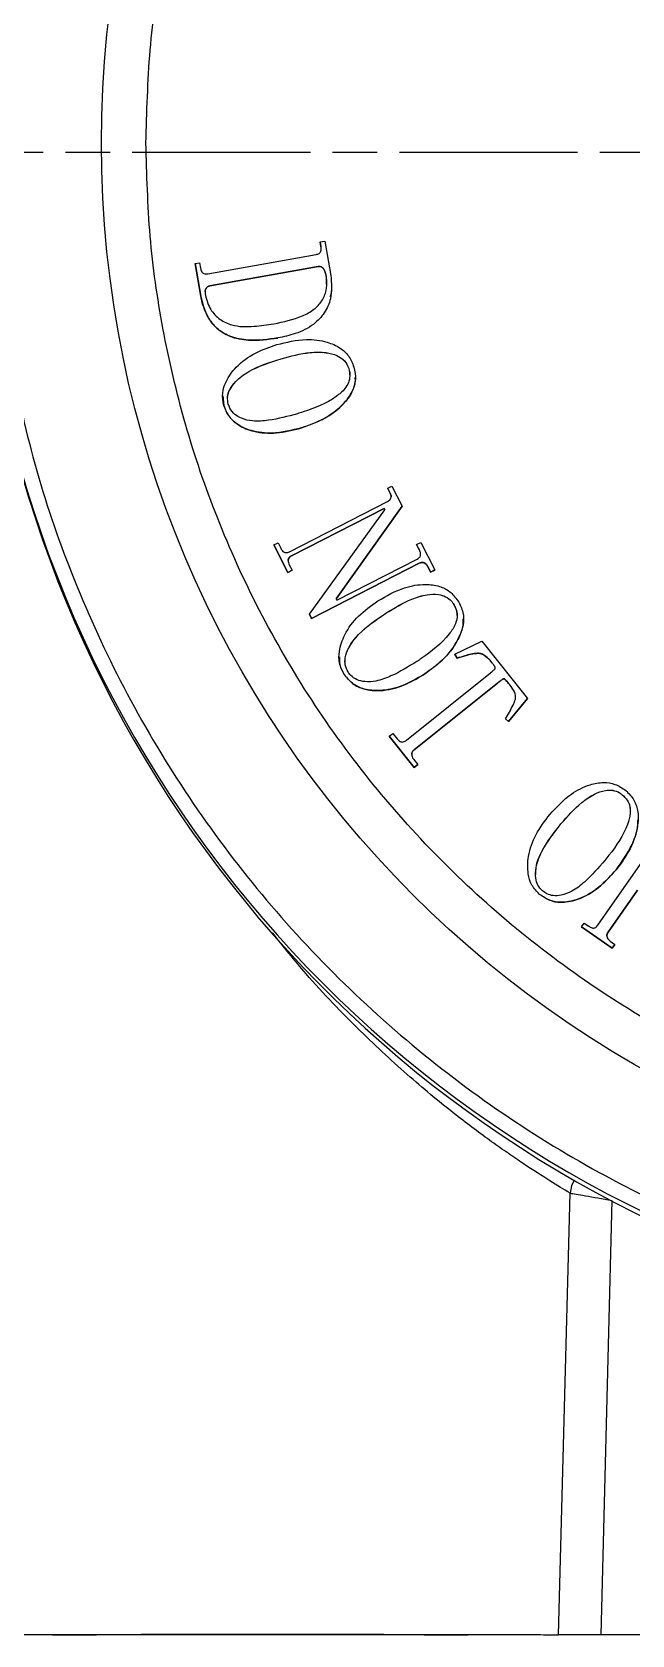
# Model space of a CAD drawing. Header units: millimetres. Extents: x 2642 to 4256, y 821 to 2003.
# Drawn here: x 3759.3 to 3799.7, y 1602 to 1709.9 of the extents above; entities that cross this region are included whole.
import ezdxf

# ---------------------------------------------------------------- set-up
doc = ezdxf.new("R2010")
doc.units = ezdxf.units.MM
doc.linetypes.add('AM_ISO08W050', pattern=[18, 12, -1.5, 3, -1.5])
doc.layers.add('5剖面线层', color=2, linetype='Continuous')
doc.layers.add('AM_7', color=4, linetype='AM_ISO08W050', lineweight=25)

msp = doc.modelspace()

# ---------------------------------------------------------------- hatches: boundary and pattern name
at = {"layer": '5剖面线层'}
h = msp.add_hatch(dxfattribs=at)
h.set_pattern_fill('ANSI31', color=256, scale=0.5, angle=90)
h.set_pattern_definition([(135, (6315.0344, -2390.8635), (-1.122532, -1.122532), [])])
edge = h.paths.add_edge_path()
edge.add_ellipse((3736.457, 1847.564), major_axis=(-0.136, 701.893), ratio=0.0134611, start_angle=113.403806, end_angle=115.255842, ccw=False)
edge.add_arc((3731.06, 1250.811), 317.97, 90.58015, 91.86389)
edge.add_spline(control_points=[(3720.718, 1568.612), (3720.639, 1568.608), (3720.471, 1568.599), (3720.289, 1568.582), (3720.109, 1568.561), (3719.894, 1568.519), (3719.64, 1568.442), (3719.347, 1568.31), (3719.022, 1568.091), (3718.703, 1567.767), (3718.447, 1567.342), (3718.293, 1566.892), (3718.291, 1566.59), (3718.276, 1566.465)], knot_values=[0, 0, 0, 0, 0.143587, 0.3046059, 0.4330907, 0.511146, 0.5653697, 0.6229657, 0.690996, 0.7670468, 0.8502185, 0.9379743, 1, 1, 1, 1], degree=3, periodic=0)
edge.add_line((3718.276, 1566.465), (3718.279, 1548.092))
edge.add_line((3718.279, 1548.092), (3727.97, 1548.092))
edge = h.paths.add_edge_path()
edge.add_spline(control_points=[(3774.214, 1566.425), (3774.214, 1566.564), (3774.228, 1566.702), (3774.282, 1566.971), (3774.322, 1567.102), (3774.428, 1567.357), (3774.493, 1567.479), (3774.645, 1567.706), (3774.733, 1567.813), (3774.929, 1568.008), (3775.035, 1568.095), (3775.262, 1568.247), (3775.385, 1568.313), (3775.639, 1568.418), (3775.77, 1568.458), (3776.039, 1568.511), (3776.178, 1568.525), (3776.315, 1568.525)], knot_values=[0, 0, 0, 0, 0.125, 0.125, 0.25, 0.25, 0.375, 0.375, 0.5, 0.5, 0.625, 0.625, 0.75, 0.75, 0.875, 0.875, 1, 1, 1, 1], degree=3, periodic=0)
edge.add_line((3776.315, 1568.525), (3798.37, 1568.529))
edge.add_line((3798.37, 1568.529), (3798.37, 1572.746))
edge.add_line((3798.37, 1572.746), (3795.712, 1572.728))
edge.add_line((3795.712, 1572.728), (3787.697, 1572.787))
edge.add_line((3787.697, 1572.787), (3787.418, 1586.376))
edge.add_line((3787.418, 1586.376), (3787.31, 1586.376))
edge.add_line((3787.31, 1586.376), (3786.785, 1586.9))
edge.add_line((3786.785, 1586.9), (3786.26, 1587.425))
edge.add_line((3786.26, 1587.425), (3778.118, 1587.424))
edge.add_line((3778.118, 1587.424), (3777.592, 1586.899))
edge.add_line((3777.592, 1586.899), (3777.067, 1586.374))
edge.add_line((3777.067, 1586.374), (3777.066, 1584.274))
edge.add_line((3777.066, 1584.274), (3767.265, 1584.272))
edge.add_line((3767.265, 1584.272), (3767.144, 1577.429))
edge.add_line((3767.144, 1577.429), (3767.023, 1570.586))
edge.add_arc((3765.262, 1570.52), 1.762, -54.66619, 2.16996, ccw=False)
edge.add_arc((3780.168, 945.497), 623.74, 91.275674, 91.732412)
edge.add_arc((3752.756, 1943.449), 374.595, 270.03216, 271.30865, ccw=False)
edge.add_line((3752.966, 1568.854), (3745.183, 1568.825))
edge.add_ellipse((3736.457, 1847.564), major_axis=(-0.136, 701.893), ratio=0.0134611, start_angle=244.74386, end_angle=246.601321, ccw=False)
edge.add_line((3745.06, 1548.092), (3759.994, 1548.092))
edge.add_line((3759.994, 1548.092), (3759.994, 1551.724))
edge.add_line((3759.994, 1551.724), (3772.101, 1551.724))
edge.add_spline(control_points=[(3772.101, 1551.724), (3772.248, 1551.726), (3772.387, 1551.74), (3772.656, 1551.793), (3772.787, 1551.833), (3773.041, 1551.938), (3773.164, 1552.004), (3773.392, 1552.156), (3773.498, 1552.243), (3773.694, 1552.439), (3773.781, 1552.545), (3773.933, 1552.772), (3773.999, 1552.895), (3774.104, 1553.149), (3774.144, 1553.28), (3774.198, 1553.549), (3774.212, 1553.687), (3774.212, 1553.826)], knot_values=[0, 0, 0, 0, 0.125, 0.125, 0.25, 0.25, 0.375, 0.375, 0.5, 0.5, 0.625, 0.625, 0.75, 0.75, 0.875, 0.875, 1, 1, 1, 1], degree=3, periodic=0)
edge.add_line((3774.212, 1553.826), (3774.214, 1566.555))
h.paths.add_polyline_path([(3899.919, 1584.835), (3893.713, 1584.835), (3893.712, 1586.374), (3893.187, 1586.899), (3892.662, 1587.424), (3884.519, 1587.425), (3883.994, 1586.9), (3883.359, 1586.266), (3883.083, 1572.787), (3872.409, 1572.709), (3872.409, 1569.059), (3878.43, 1569.088), (3899.919, 1569.088)])
edge = h.paths.add_edge_path()
edge.add_spline(control_points=[(3920.223, 1571.124), (3920.222, 1570.957), (3920.244, 1570.797), (3920.324, 1570.483), (3920.383, 1570.327), (3920.611, 1569.894), (3920.831, 1569.641), (3921.096, 1569.452)], knot_values=[0, 0, 0, 0, 0.25, 0.25, 0.5, 0.5, 1, 1, 1, 1], degree=3, periodic=0)
edge.add_spline(control_points=[(3921.096, 1569.452), (3921.232, 1569.354), (3921.354, 1569.243), (3921.471, 1569.108), (3921.479, 1569.098), (3921.487, 1569.088)], knot_values=[0, 0, 0, 0, 0.25, 0.25, 0.2695281, 0.2695281, 0.2695281, 0.2695281], degree=3, periodic=0)
edge.add_line((3921.487, 1569.088), (3913.551, 1569.088))
edge.add_line((3913.551, 1569.088), (3913.551, 1584.835))
edge.add_line((3913.551, 1584.835), (3919.979, 1584.835))
edge.add_line((3919.979, 1584.835), (3919.984, 1584.835))
edge.add_line((3919.984, 1584.835), (3920.223, 1571.124))
h.paths.add_polyline_path([(3926.002, 1566.988, 0.4142136), (3923.902, 1569.088), (3913.716, 1569.088), (3913.735, 1552.291), (3913.735, 1548.092), (3917.228, 1548.092), (3921.973, 1548.092), (3924.002, 1548.092), (3926.002, 1548.092)])

# ---------------------------------------------------------------- linework, layer by layer
at = {"color": 7, "linetype": 'Continuous', "lineweight": 25}
for p, q in [((3778.671, 1695.732), (3778.978, 1695.785)), ((3778.727, 1695.425), (3778.671, 1695.732)), ((3778.671, 1695.732), (3778.671, 1695.729)), ((3778.671, 1695.729), (3778.727, 1695.423)), ((3778.727, 1695.425), (3778.727, 1695.423)), ((3778.727, 1695.423), (3778.728, 1695.206)), ((3778.978, 1695.785), (3779.388, 1693.487)), ((3770.24, 1694.281), (3770.546, 1694.335)), ((3770.631, 1692.087), (3770.24, 1694.281)), ((3770.24, 1694.281), (3770.24, 1694.279)), ((3770.24, 1694.279), (3770.631, 1692.085)), ((3770.546, 1694.335), (3770.609, 1693.979)), ((3771.099, 1693.591), (3778.4, 1694.892)), ((3778.546, 1694.075), (3771.245, 1692.775)), ((3771.245, 1692.772), (3778.546, 1694.073)), ((3778.546, 1694.073), (3778.546, 1694.075)), ((3779.082, 1693.431), (3779.071, 1692.893)), ((3779.082, 1693.431), (3779.082, 1693.433)), ((3770.631, 1692.087), (3770.631, 1692.085)), ((3771.245, 1692.772), (3771.245, 1692.775)), ((3779.447, 1692.437), (3779.447, 1692.439)), ((3781.051, 1686.61), (3781.051, 1686.612)), ((3772.093, 1685.369), (3772.093, 1685.367)), ((3772.105, 1685.369), (3772.183, 1684.714)), ((3783.231, 1679.148), (3783.508, 1679.29)), ((3783.373, 1678.87), (3783.231, 1679.148)), ((3783.231, 1679.148), (3783.231, 1679.145)), ((3783.231, 1679.145), (3783.373, 1678.868)), ((3783.508, 1679.29), (3784.194, 1677.949)), ((3776.604, 1674.883), (3783.215, 1678.265)), ((3783.373, 1678.87), (3783.373, 1678.868)), ((3782.988, 1677.799), (3776.747, 1674.605)), ((3776.747, 1674.603), (3782.988, 1677.797)), ((3777.945, 1670.668), (3783.036, 1677.707)), ((3784.194, 1677.949), (3779.746, 1671.706)), ((3779.747, 1671.705), (3784.194, 1677.947)), ((3783.036, 1677.707), (3782.988, 1677.799)), ((3782.988, 1677.799), (3782.988, 1677.797)), ((3782.988, 1677.797), (3783.035, 1677.706)), ((3784.194, 1677.949), (3784.194, 1677.947)), ((3775.556, 1675.337), (3775.833, 1675.48)), ((3776.502, 1673.488), (3775.556, 1675.337)), ((3775.556, 1675.337), (3775.556, 1675.335)), ((3775.556, 1675.335), (3776.502, 1673.486)), ((3775.833, 1675.48), (3776.022, 1675.11)), ((3785.171, 1675.356), (3785.448, 1675.499)), ((3785.359, 1674.987), (3785.171, 1675.356)), ((3785.171, 1675.356), (3785.171, 1675.354)), ((3785.171, 1675.354), (3785.359, 1674.984)), ((3785.359, 1674.987), (3785.359, 1674.984)), ((3785.448, 1675.499), (3786.394, 1673.65)), ((3776.59, 1674), (3776.779, 1673.63)), ((3776.747, 1674.605), (3776.747, 1674.603)), ((3785.346, 1674.104), (3778.087, 1670.39)), ((3778.087, 1670.388), (3785.346, 1674.102)), ((3779.794, 1671.614), (3785.203, 1674.382)), ((3785.346, 1674.104), (3785.346, 1674.102)), ((3786.116, 1673.507), (3785.928, 1673.877)), ((3785.928, 1673.877), (3785.928, 1673.875)), ((3785.928, 1673.875), (3786.116, 1673.505)), ((3776.779, 1673.63), (3776.502, 1673.488)), ((3776.502, 1673.486), (3776.779, 1673.628)), ((3776.502, 1673.488), (3776.502, 1673.486)), ((3776.779, 1673.63), (3776.779, 1673.628)), ((3786.394, 1673.65), (3786.116, 1673.507)), ((3786.116, 1673.505), (3786.394, 1673.648)), ((3786.116, 1673.507), (3786.116, 1673.505)), ((3786.394, 1673.65), (3786.394, 1673.648)), ((3779.746, 1671.706), (3779.794, 1671.614)), ((3778.087, 1670.39), (3777.945, 1670.668)), ((3777.945, 1670.668), (3777.945, 1670.666)), ((3777.945, 1670.666), (3778.087, 1670.388)), ((3778.087, 1670.39), (3778.087, 1670.388)), ((3788.338, 1670.352), (3788.338, 1670.354)), ((3787.743, 1667.982), (3789.571, 1668.849)), ((3789.571, 1668.849), (3792.649, 1665.006)), ((3779.945, 1667.81), (3779.945, 1667.808)), ((3787.897, 1667.707), (3787.743, 1667.982)), ((3787.743, 1667.982), (3787.743, 1667.98)), ((3787.743, 1667.98), (3787.897, 1667.705)), ((3787.897, 1667.707), (3787.897, 1667.705)), ((3790.26, 1667.408), (3790.26, 1667.406)), ((3784.483, 1662.184), (3790.147, 1666.72)), ((3790.626, 1666.04), (3785.003, 1661.537)), ((3785.003, 1661.534), (3790.626, 1666.038)), ((3790.626, 1666.04), (3790.626, 1666.038)), ((3791.459, 1665.911), (3791.459, 1665.909)), ((3792.649, 1665.006), (3791.372, 1663.451)), ((3791.372, 1663.449), (3792.649, 1665.004)), ((3792.649, 1665.006), (3792.649, 1665.004)), ((3791.372, 1663.451), (3791.17, 1663.621)), ((3791.17, 1663.621), (3791.17, 1663.619)), ((3791.17, 1663.619), (3791.372, 1663.449)), ((3791.372, 1663.451), (3791.372, 1663.449)), ((3783.333, 1662.457), (3783.576, 1662.652)), ((3785.019, 1660.354), (3783.333, 1662.457)), ((3783.333, 1662.457), (3783.333, 1662.455)), ((3783.333, 1662.455), (3785.019, 1660.352)), ((3783.576, 1662.652), (3783.869, 1662.288)), ((3784.971, 1660.912), (3785.261, 1660.548)), ((3785.003, 1661.537), (3785.003, 1661.534)), ((3785.261, 1660.548), (3785.019, 1660.354)), ((3785.019, 1660.352), (3785.261, 1660.546)), ((3785.019, 1660.354), (3785.019, 1660.352)), ((3785.261, 1660.548), (3785.261, 1660.546)), ((3797.397, 1649.745), (3801.672, 1655.873)), ((3792.663, 1653.781), (3792.663, 1653.779)), ((3800.055, 1652.095), (3798.083, 1649.267)), ((3798.083, 1649.265), (3800.055, 1652.093)), ((3796.291, 1649.624), (3796.472, 1649.882)), ((3798.349, 1648.186), (3796.291, 1649.624)), ((3796.291, 1649.624), (3796.291, 1649.621)), ((3796.291, 1649.621), (3798.349, 1648.184)), ((3796.472, 1649.882), (3796.771, 1649.672)), ((3798.083, 1649.267), (3798.083, 1649.265)), ((3798.229, 1648.655), (3798.53, 1648.445)), ((3798.53, 1648.445), (3798.349, 1648.186)), ((3798.349, 1648.184), (3798.53, 1648.442)), ((3798.349, 1648.186), (3798.349, 1648.184)), ((3798.53, 1648.445), (3798.53, 1648.442)), ((3794.728, 1601.966), (3795.513, 1631.696)), ((3798.339, 1631.193), (3797.596, 1601.961)), ((3806.343, 1601.961), (3797.596, 1601.961))]:
    msp.add_line(p, q, dxfattribs=at)
at = {"color": 7, "linetype": 'Continuous', "lineweight": 25, "flags": 128}
msp.add_lwpolyline([(3795.788, 1632.566), (3795.615, 1632.182), (3795.513, 1631.696)], dxfattribs=at)
at = {"color": 7, "linetype": 'Continuous', "lineweight": 25}
msp.add_circle((3835.435, 1702.381), 71.5, dxfattribs=at)
for centre, start, end in [((3835.435, 1702.379), 190.30617, 259.69396), ((3835.512, 1702.006), 190.52799, 258.6349)]:
    msp.add_arc(centre, 80, start, end, dxfattribs=at)
for points, knots in [([(3766.935, 1702.387), (3766.989, 1704.476), (3767.099, 1708.654), (3768.009, 1714.993), (3769.495, 1721.346), (3771.669, 1727.711), (3774.5, 1733.935), (3778.014, 1739.957), (3782.168, 1745.649), (3786.911, 1750.91), (3792.173, 1755.654), (3797.865, 1759.808), (3803.887, 1763.322), (3810.11, 1766.153), (3816.476, 1768.325), (3822.828, 1769.82), (3829.167, 1770.697), (3835.434, 1770.982), (3841.702, 1770.697), (3848.04, 1769.82), (3854.393, 1768.325), (3860.759, 1766.153), (3866.982, 1763.322), (3873.005, 1759.808), (3878.696, 1755.654), (3883.958, 1750.91), (3888.701, 1745.649), (3892.855, 1739.957), (3896.369, 1733.935), (3899.2, 1727.711), (3901.374, 1721.346), (3902.86, 1714.993), (3903.77, 1708.655), (3903.88, 1704.476), (3903.935, 1702.387)], [0, 0, 0, 0, 0.02912361, 0.05824846, 0.08912004, 0.11999406, 0.1519015, 0.18431275, 0.21706879, 0.24999999, 0.2829312, 0.31568724, 0.34809849, 0.38000593, 0.41087751, 0.44175153, 0.47087453, 0.49999999, 0.52912299, 0.55824846, 0.58912004, 0.61999406, 0.6519015, 0.68431275, 0.71706879, 0.74999999, 0.7829312, 0.81568724, 0.84809849, 0.88000593, 0.91087751, 0.94175153, 0.97087515, 1, 1, 1, 1]), ([(3903.935, 1702.387), (3903.88, 1700.298), (3903.77, 1696.12), (3902.86, 1689.781), (3901.374, 1683.429), (3899.2, 1677.063), (3896.369, 1670.84), (3892.855, 1664.817), (3888.701, 1659.125), (3883.958, 1653.864), (3878.696, 1649.121), (3873.005, 1644.966), (3866.982, 1641.453), (3860.759, 1638.621), (3854.393, 1636.45), (3848.041, 1634.955), (3841.702, 1634.077), (3835.435, 1633.792), (3829.167, 1634.077), (3822.829, 1634.955), (3816.476, 1636.45), (3810.11, 1638.621), (3803.887, 1641.453), (3797.865, 1644.966), (3792.173, 1649.121), (3786.911, 1653.864), (3782.168, 1659.125), (3778.014, 1664.817), (3774.5, 1670.84), (3771.669, 1677.063), (3769.495, 1683.429), (3768.009, 1689.781), (3767.099, 1696.12), (3766.989, 1700.298), (3766.935, 1702.387)], [0, 0, 0, 0, 0.0291236, 0.0582485, 0.08912, 0.1199941, 0.1519015, 0.1843128, 0.2170688, 0.25, 0.2829312, 0.3156872, 0.3480985, 0.3800059, 0.4108775, 0.4417515, 0.4708745, 0.5, 0.529123, 0.5582485, 0.58912, 0.6199941, 0.6519015, 0.6843128, 0.7170688, 0.75, 0.7829312, 0.8156872, 0.8480985, 0.8800059, 0.9108775, 0.9417515, 0.9708751, 1, 1, 1, 1]), ([(3778.4, 1694.892), (3778.472, 1694.91), (3778.576, 1694.937), (3778.682, 1695.031), (3778.734, 1695.132), (3778.747, 1695.268), (3778.734, 1695.37), (3778.727, 1695.425)], [0, 0, 0, 0, 0.30392994, 0.43941157, 0.5752405, 0.76653821, 1, 1, 1, 1]), ([(3770.609, 1693.979), (3770.628, 1693.893), (3770.654, 1693.772), (3770.748, 1693.649), (3770.844, 1693.594), (3770.964, 1693.574), (3771.053, 1693.585), (3771.099, 1693.591)], [0, 0, 0, 0, 0.35696, 0.5062957, 0.6288316, 0.8071132, 1, 1, 1, 1]), ([(3775.545, 1690.224), (3776.204, 1690.361), (3777.156, 1690.559), (3778.249, 1691.142), (3778.816, 1691.742), (3779.112, 1692.442), (3779.142, 1693.029), (3779.095, 1693.346), (3779.082, 1693.433)], [0, 0, 0, 0, 0.371772, 0.5375514, 0.6794823, 0.8219529, 0.950737, 1, 1, 1, 1]), ([(3779.388, 1693.487), (3779.432, 1692.954), (3779.506, 1692.071), (3778.994, 1690.927), (3778.186, 1690.075), (3777.067, 1689.537), (3776.216, 1689.355), (3775.82, 1689.27)], [0, 0, 0, 0, 0.251835, 0.4174083, 0.5832357, 0.8058387, 1, 1, 1, 1]), ([(3779.082, 1693.433), (3779.063, 1693.523), (3779.026, 1693.702), (3778.931, 1693.91), (3778.812, 1694.025), (3778.717, 1694.075), (3778.626, 1694.084), (3778.57, 1694.077), (3778.546, 1694.075)], [0, 0, 0, 0, 0.2921955, 0.58744784, 0.71225893, 0.81805092, 0.92407158, 1, 1, 1, 1]), ([(3778.546, 1694.073), (3778.592, 1694.077), (3778.674, 1694.086), (3778.796, 1694.038), (3778.907, 1693.935), (3779.019, 1693.729), (3779.058, 1693.546), (3779.082, 1693.431)], [0, 0, 0, 0, 0.1466773, 0.2597848, 0.4063589, 0.6245326, 1, 1, 1, 1]), ([(3775.82, 1689.27), (3775.153, 1689.18), (3774.09, 1689.035), (3772.697, 1689.289), (3771.763, 1689.813), (3771.051, 1690.658), (3770.753, 1691.476), (3770.65, 1691.991), (3770.631, 1692.087)], [0, 0, 0, 0, 0.2981143, 0.4743939, 0.6200678, 0.7658819, 0.9565068, 1, 1, 1, 1]), ([(3771.245, 1692.775), (3771.195, 1692.762), (3771.107, 1692.74), (3771.005, 1692.646), (3770.937, 1692.517), (3770.911, 1692.34), (3770.928, 1692.211), (3770.937, 1692.141)], [0, 0, 0, 0, 0.193467, 0.3358788, 0.5086875, 0.7339662, 1, 1, 1, 1]), ([(3770.931, 1692.403), (3770.93, 1692.418), (3770.926, 1692.475), (3770.965, 1692.573), (3771.031, 1692.676), (3771.132, 1692.745), (3771.206, 1692.763), (3771.245, 1692.772)], [0, 0, 0, 0, 0.082416, 0.3268959, 0.5723108, 0.7726547, 1, 1, 1, 1]), ([(3770.937, 1692.141), (3771.031, 1691.811), (3771.211, 1691.181), (3771.888, 1690.488), (3772.903, 1690.019), (3774.172, 1690.016), (3775.107, 1690.158), (3775.545, 1690.224)], [0, 0, 0, 0, 0.1795953, 0.3437589, 0.4958271, 0.7636966, 1, 1, 1, 1]), ([(3779.355, 1692.054), (3779.402, 1692.172), (3779.452, 1692.298), (3779.444, 1692.429), (3779.444, 1692.437)], [0, 0, 0, 0, 0.9454114, 1, 1, 1, 1]), ([(3770.631, 1692.085), (3770.749, 1691.611), (3770.948, 1690.81), (3771.68, 1689.881), (3772.641, 1689.296), (3774.076, 1689.031), (3775.164, 1689.179), (3775.82, 1689.268)], [0, 0, 0, 0, 0.2147875, 0.363839, 0.5132044, 0.70643, 1, 1, 1, 1]), ([(3775.758, 1688.827), (3776.415, 1688.986), (3777.534, 1689.255), (3779.014, 1689.08), (3779.985, 1688.668), (3780.641, 1688.081), (3780.842, 1687.578), (3780.948, 1687.313)], [0, 0, 0, 0, 0.335879, 0.5723444, 0.7315693, 0.8590321, 1, 1, 1, 1]), ([(3757.709, 1688.247), (3758.236, 1685.751), (3759.298, 1680.714), (3761.837, 1673.337), (3765.106, 1666.095), (3769.168, 1659.116), (3773.98, 1652.513), (3779.473, 1646.419), (3785.566, 1640.927), (3792.169, 1636.115), (3799.148, 1632.052), (3806.39, 1628.783), (3813.767, 1626.244), (3818.805, 1625.182), (3821.301, 1624.656)], [0, 0, 0, 0, 0.0799588, 0.1613715, 0.2441424, 0.3288926, 0.4142166, 0.5, 0.5857784, 0.6711024, 0.7558576, 0.8386237, 0.9200388, 1, 1, 1, 1]), ([(3772.183, 1684.716), (3772.132, 1685.001), (3772.034, 1685.548), (3772.348, 1686.473), (3773.06, 1687.451), (3774.267, 1688.318), (3775.266, 1688.659), (3775.758, 1688.827)], [0, 0, 0, 0, 0.14232276, 0.27348402, 0.47364872, 0.74063358, 1, 1, 1, 1]), ([(3772.484, 1684.807), (3772.453, 1684.976), (3772.393, 1685.306), (3772.585, 1685.852), (3773.044, 1686.467), (3774.189, 1687.282), (3775.292, 1687.636), (3776.042, 1687.876)], [0, 0, 0, 0, 0.0984386, 0.1929593, 0.3270867, 0.5428796, 1, 1, 1, 1]), ([(3772.441, 1685.264), (3772.44, 1685.279), (3772.421, 1685.455), (3772.601, 1685.849), (3773.036, 1686.466), (3774.195, 1687.28), (3775.294, 1687.633), (3776.042, 1687.874)], [0, 0, 0, 0, 0.0095693, 0.1134073, 0.2607559, 0.4978201, 1, 1, 1, 1]), ([(3776.042, 1687.876), (3776.69, 1688.048), (3777.685, 1688.314), (3778.975, 1688.336), (3779.739, 1688.148), (3780.247, 1687.836), (3780.497, 1687.501), (3780.575, 1687.275), (3780.598, 1687.209)], [0, 0, 0, 0, 0.3973458, 0.609831, 0.7595167, 0.8585918, 0.95839, 1, 1, 1, 1]), ([(3776.042, 1687.874), (3776.69, 1688.046), (3777.685, 1688.311), (3778.975, 1688.334), (3779.739, 1688.145), (3780.247, 1687.834), (3780.497, 1687.499), (3780.575, 1687.273), (3780.598, 1687.207)], [0, 0, 0, 0, 0.39734584, 0.60983103, 0.75951667, 0.85859175, 0.95838996, 1, 1, 1, 1]), ([(3780.598, 1687.209), (3780.633, 1687.044), (3780.701, 1686.728), (3780.598, 1686.255), (3780.3, 1685.761), (3779.333, 1684.956), (3778.18, 1684.489), (3777.266, 1684.209), (3777.138, 1684.169)], [0, 0, 0, 0, 0.0990131, 0.188639, 0.2779776, 0.4352627, 0.9208036, 1, 1, 1, 1]), ([(3780.948, 1687.313), (3781.004, 1687.031), (3781.117, 1686.463), (3780.838, 1685.555), (3780.076, 1684.58), (3778.899, 1683.73), (3777.878, 1683.376), (3777.421, 1683.218)], [0, 0, 0, 0, 0.1426699, 0.2869001, 0.4591985, 0.7575481, 1, 1, 1, 1]), ([(3780.598, 1687.207), (3780.649, 1687.04), (3780.7, 1686.871), (3780.666, 1686.704), (3780.665, 1686.702)], [0, 0, 0, 0, 0.9865106, 1, 1, 1, 1]), ([(3777.421, 1683.216), (3778.054, 1683.449), (3779.157, 1683.854), (3780.304, 1684.815), (3780.871, 1685.678), (3781.071, 1686.262), (3781.037, 1686.558), (3781.031, 1686.608)], [0, 0, 0, 0, 0.3822868, 0.665266, 0.83077, 0.9712932, 1, 1, 1, 1]), ([(3777.421, 1683.218), (3776.766, 1683.057), (3775.652, 1682.784), (3774.152, 1682.939), (3773.164, 1683.367), (3772.489, 1683.957), (3772.287, 1684.458), (3772.183, 1684.716)], [0, 0, 0, 0, 0.33328488, 0.56668722, 0.73501107, 0.86304174, 1, 1, 1, 1]), ([(3772.183, 1684.714), (3772.288, 1684.454), (3772.499, 1683.933), (3773.23, 1683.317), (3774.316, 1682.891), (3775.799, 1682.808), (3776.855, 1683.074), (3777.421, 1683.216)], [0, 0, 0, 0, 0.13764123, 0.27625014, 0.46019135, 0.71085333, 1, 1, 1, 1]), ([(3777.138, 1684.169), (3776.492, 1683.995), (3775.502, 1683.727), (3774.214, 1683.632), (3773.433, 1683.8), (3772.9, 1684.103), (3772.606, 1684.459), (3772.515, 1684.716), (3772.484, 1684.807)], [0, 0, 0, 0, 0.386905, 0.59384529, 0.74148602, 0.84254662, 0.94434857, 1, 1, 1, 1]), ([(3783.215, 1678.265), (3783.265, 1678.295), (3783.347, 1678.342), (3783.43, 1678.445), (3783.462, 1678.548), (3783.453, 1678.697), (3783.406, 1678.799), (3783.373, 1678.87)], [0, 0, 0, 0, 0.2393069, 0.3883408, 0.5382316, 0.6776492, 1, 1, 1, 1]), ([(3783.373, 1678.868), (3783.409, 1678.796), (3783.455, 1678.705), (3783.454, 1678.604), (3783.454, 1678.582)], [0, 0, 0, 0, 0.7799305, 1, 1, 1, 1]), ([(3776.022, 1675.11), (3776.064, 1675.037), (3776.123, 1674.932), (3776.249, 1674.836), (3776.363, 1674.811), (3776.486, 1674.829), (3776.565, 1674.865), (3776.604, 1674.883)], [0, 0, 0, 0, 0.3460999, 0.4934666, 0.642693, 0.8205684, 1, 1, 1, 1]), ([(3785.203, 1674.382), (3785.253, 1674.411), (3785.335, 1674.459), (3785.418, 1674.561), (3785.45, 1674.664), (3785.441, 1674.814), (3785.393, 1674.916), (3785.359, 1674.987)], [0, 0, 0, 0, 0.2390785, 0.388006, 0.537788, 0.6770745, 1, 1, 1, 1]), ([(3776.747, 1674.605), (3776.7, 1674.577), (3776.621, 1674.529), (3776.544, 1674.421), (3776.512, 1674.293), (3776.524, 1674.145), (3776.569, 1674.048), (3776.59, 1674)], [0, 0, 0, 0, 0.227355, 0.3882091, 0.5496794, 0.7768914, 1, 1, 1, 1]), ([(3776.524, 1674.288), (3776.524, 1674.307), (3776.524, 1674.367), (3776.568, 1674.458), (3776.647, 1674.546), (3776.713, 1674.583), (3776.747, 1674.603)], [0, 0, 0, 0, 0.1378535, 0.4467628, 0.7136809, 1, 1, 1, 1]), ([(3785.928, 1673.877), (3785.894, 1673.935), (3785.835, 1674.036), (3785.706, 1674.124), (3785.586, 1674.165), (3785.463, 1674.156), (3785.387, 1674.122), (3785.346, 1674.104)], [0, 0, 0, 0, 0.2824456, 0.4888331, 0.6493785, 0.8108685, 1, 1, 1, 1]), ([(3785.346, 1674.102), (3785.398, 1674.125), (3785.485, 1674.162), (3785.627, 1674.156), (3785.746, 1674.1), (3785.854, 1674.004), (3785.902, 1673.919), (3785.928, 1673.875)], [0, 0, 0, 0, 0.2386156, 0.3943123, 0.5886671, 0.7840759, 1, 1, 1, 1]), ([(3782.559, 1671.57), (3783.144, 1671.907), (3784.145, 1672.482), (3785.614, 1672.731), (3786.66, 1672.605), (3787.449, 1672.23), (3787.783, 1671.804), (3787.958, 1671.581)], [0, 0, 0, 0, 0.3363681, 0.5746453, 0.7319443, 0.859761, 1, 1, 1, 1]), ([(3783.096, 1670.737), (3783.669, 1671.086), (3784.545, 1671.619), (3785.775, 1672.004), (3786.564, 1672.042), (3787.144, 1671.881), (3787.478, 1671.63), (3787.614, 1671.437), (3787.652, 1671.383)], [0, 0, 0, 0, 0.3975275, 0.6073912, 0.7599955, 0.8599042, 0.9604568, 1, 1, 1, 1]), ([(3783.096, 1670.735), (3783.669, 1671.084), (3784.545, 1671.617), (3785.775, 1672.002), (3786.564, 1672.04), (3787.144, 1671.879), (3787.478, 1671.628), (3787.614, 1671.435), (3787.652, 1671.381)], [0, 0, 0, 0, 0.3975275, 0.6073912, 0.7599955, 0.8599042, 0.9604568, 1, 1, 1, 1]), ([(3780.289, 1666.621), (3780.165, 1666.868), (3779.92, 1667.354), (3779.943, 1668.31), (3780.331, 1669.433), (3781.233, 1670.625), (3782.108, 1671.248), (3782.559, 1671.57)], [0, 0, 0, 0, 0.1364241, 0.2681551, 0.4645747, 0.7240047, 1, 1, 1, 1]), ([(3780.551, 1666.79), (3780.475, 1666.944), (3780.328, 1667.241), (3780.352, 1667.821), (3780.623, 1668.547), (3781.495, 1669.652), (3782.451, 1670.3), (3783.096, 1670.737)], [0, 0, 0, 0, 0.0986508, 0.1910466, 0.3285976, 0.5470935, 1, 1, 1, 1]), ([(3780.367, 1667.472), (3780.364, 1667.559), (3780.352, 1667.883), (3780.637, 1668.546), (3781.485, 1669.649), (3782.447, 1670.298), (3783.096, 1670.735)], [0, 0, 0, 0, 0.0593403, 0.21928601, 0.47335549, 1, 1, 1, 1]), ([(3787.652, 1671.383), (3787.732, 1671.234), (3787.886, 1670.949), (3787.921, 1670.463), (3787.775, 1669.908), (3787.061, 1668.856), (3786.093, 1668.083), (3785.293, 1667.558), (3785.196, 1667.493)], [0, 0, 0, 0, 0.0991858, 0.1896046, 0.2798456, 0.4340138, 0.9308289, 1, 1, 1, 1]), ([(3787.958, 1671.581), (3788.092, 1671.326), (3788.36, 1670.812), (3788.347, 1669.861), (3787.892, 1668.715), (3787.004, 1667.57), (3786.128, 1666.944), (3785.733, 1666.661)], [0, 0, 0, 0, 0.143045, 0.2874047, 0.4604144, 0.7565284, 1, 1, 1, 1]), ([(3787.652, 1671.381), (3787.737, 1671.232), (3787.878, 1670.987), (3787.883, 1670.706), (3787.885, 1670.596)], [0, 0, 0, 0, 0.6062855, 1, 1, 1, 1]), ([(3785.733, 1666.659), (3786.279, 1667.063), (3787.223, 1667.76), (3788.013, 1668.994), (3788.344, 1669.848), (3788.314, 1670.247), (3788.306, 1670.351)], [0, 0, 0, 0, 0.4310513, 0.7446761, 0.9334897, 1, 1, 1, 1]), ([(3779.971, 1667.809), (3779.969, 1667.634), (3779.964, 1667.211), (3780.169, 1666.837), (3780.289, 1666.619)], [0, 0, 0, 0, 0.4153433, 1, 1, 1, 1]), ([(3785.196, 1667.493), (3784.626, 1667.143), (3783.752, 1666.606), (3782.545, 1666.152), (3781.749, 1666.093), (3781.152, 1666.233), (3780.766, 1666.49), (3780.607, 1666.713), (3780.551, 1666.79)], [0, 0, 0, 0, 0.3869557, 0.5937935, 0.7403385, 0.8420988, 0.9447777, 1, 1, 1, 1]), ([(3787.897, 1667.705), (3788.299, 1667.84), (3788.8, 1668.01), (3789.444, 1668.056), (3789.803, 1667.892), (3790.059, 1667.648), (3790.215, 1667.461), (3790.26, 1667.406)], [0, 0, 0, 0, 0.4831474, 0.6016413, 0.7220288, 0.9188132, 1, 1, 1, 1]), ([(3790.26, 1667.408), (3790.122, 1667.569), (3789.914, 1667.808), (3789.558, 1668.022), (3789.065, 1668.069), (3788.517, 1667.904), (3788.068, 1667.761), (3787.897, 1667.707)], [0, 0, 0, 0, 0.2407928, 0.3597767, 0.4617112, 0.7944126, 1, 1, 1, 1]), ([(3790.147, 1666.72), (3790.185, 1666.752), (3790.287, 1666.833), (3790.397, 1666.931), (3790.462, 1667.012), (3790.477, 1667.04), (3790.48, 1667.068), (3790.462, 1667.127), (3790.386, 1667.243), (3790.31, 1667.343), (3790.26, 1667.408)], [0, 0, 0, 0, 0.1667091, 0.4386095, 0.4873232, 0.5172064, 0.5418023, 0.5788161, 0.7230841, 1, 1, 1, 1]), ([(3785.733, 1666.661), (3785.15, 1666.322), (3784.158, 1665.745), (3782.674, 1665.471), (3781.603, 1665.603), (3780.794, 1665.985), (3780.46, 1666.406), (3780.289, 1666.621)], [0, 0, 0, 0, 0.3335281, 0.5675456, 0.7357986, 0.8649124, 1, 1, 1, 1]), ([(3780.289, 1666.619), (3780.493, 1666.371), (3780.878, 1665.903), (3781.835, 1665.539), (3783.081, 1665.485), (3784.464, 1665.898), (3785.337, 1666.422), (3785.733, 1666.659)], [0, 0, 0, 0, 0.1571064, 0.2966665, 0.4935887, 0.770105, 1, 1, 1, 1]), ([(3791.459, 1665.911), (3791.43, 1665.947), (3791.344, 1666.053), (3791.226, 1666.191), (3791.124, 1666.296), (3791.069, 1666.324), (3791.04, 1666.325), (3790.964, 1666.291), (3790.824, 1666.196), (3790.701, 1666.1), (3790.626, 1666.04)], [0, 0, 0, 0, 0.124093, 0.3723511, 0.4968376, 0.5175406, 0.5384847, 0.5749387, 0.740211, 1, 1, 1, 1]), ([(3790.626, 1666.038), (3790.662, 1666.066), (3790.734, 1666.123), (3790.831, 1666.197), (3790.911, 1666.253), (3790.968, 1666.288), (3791.01, 1666.31), (3791.041, 1666.322), (3791.066, 1666.322), (3791.113, 1666.302), (3791.249, 1666.165), (3791.365, 1666.023), (3791.459, 1665.909)], [0, 0, 0, 0, 0.1240754, 0.2481607, 0.3328717, 0.391478, 0.4313521, 0.46131, 0.4799902, 0.4986343, 0.5968115, 1, 1, 1, 1]), ([(3791.17, 1663.621), (3791.344, 1663.929), (3791.588, 1664.361), (3791.831, 1664.879), (3791.859, 1665.193), (3791.74, 1665.533), (3791.569, 1665.762), (3791.459, 1665.911)], [0, 0, 0, 0, 0.4172252, 0.5870153, 0.6648133, 0.7819344, 1, 1, 1, 1]), ([(3783.869, 1662.288), (3783.926, 1662.221), (3784.008, 1662.127), (3784.159, 1662.064), (3784.284, 1662.071), (3784.394, 1662.116), (3784.459, 1662.165), (3784.483, 1662.184)], [0, 0, 0, 0, 0.362826, 0.512382, 0.662913, 0.871019, 1, 1, 1, 1]), ([(3785.003, 1661.537), (3784.957, 1661.493), (3784.881, 1661.422), (3784.838, 1661.286), (3784.842, 1661.152), (3784.89, 1661.024), (3784.947, 1660.946), (3784.971, 1660.912)], [0, 0, 0, 0, 0.2669555, 0.4295289, 0.5913573, 0.8265325, 1, 1, 1, 1]), ([(3784.844, 1661.234), (3784.843, 1661.242), (3784.838, 1661.29), (3784.865, 1661.374), (3784.925, 1661.466), (3784.977, 1661.512), (3785.003, 1661.534)], [0, 0, 0, 0, 0.0701005, 0.4095333, 0.7115757, 1, 1, 1, 1]), ([(3794.144, 1657.184), (3794.602, 1657.681), (3795.379, 1658.524), (3796.697, 1659.197), (3797.724, 1659.388), (3798.587, 1659.268), (3799.034, 1658.962), (3799.268, 1658.802)], [0, 0, 0, 0, 0.3378841, 0.5736033, 0.7305663, 0.8590603, 1, 1, 1, 1]), ([(3794.903, 1656.554), (3795.346, 1657.059), (3796.016, 1657.822), (3797.067, 1658.551), (3797.796, 1658.824), (3798.391, 1658.846), (3798.788, 1658.714), (3798.978, 1658.568), (3799.037, 1658.523)], [0, 0, 0, 0, 0.3994903, 0.6045786, 0.7583706, 0.8568666, 0.9559842, 1, 1, 1, 1]), ([(3794.903, 1656.552), (3795.346, 1657.057), (3796.016, 1657.82), (3797.067, 1658.549), (3797.796, 1658.822), (3798.391, 1658.844), (3798.788, 1658.712), (3798.978, 1658.566), (3799.037, 1658.521)], [0, 0, 0, 0, 0.3994903, 0.6045786, 0.7583706, 0.8568666, 0.9559842, 1, 1, 1, 1]), ([(3799.268, 1658.802), (3799.47, 1658.601), (3799.875, 1658.197), (3800.146, 1657.303), (3800.064, 1656.09), (3799.572, 1654.729), (3798.92, 1653.863), (3798.621, 1653.466)], [0, 0, 0, 0, 0.141994, 0.2853636, 0.4543073, 0.7498156, 1, 1, 1, 1]), ([(3799.037, 1658.523), (3799.159, 1658.405), (3799.39, 1658.181), (3799.566, 1657.732), (3799.593, 1657.166), (3799.244, 1655.981), (3798.556, 1654.955), (3797.955, 1654.211), (3797.862, 1654.096)], [0, 0, 0, 0, 0.099608, 0.1892079, 0.278687, 0.4316245, 0.9123197, 1, 1, 1, 1]), ([(3799.037, 1658.521), (3799.158, 1658.403), (3799.387, 1658.179), (3799.56, 1657.769), (3799.561, 1657.508), (3799.561, 1657.398)], [0, 0, 0, 0, 0.3918578, 0.7443436, 1, 1, 1, 1]), ([(3793.462, 1651.808), (3793.27, 1652.006), (3792.891, 1652.397), (3792.632, 1653.318), (3792.667, 1654.505), (3793.172, 1655.902), (3793.815, 1656.75), (3794.144, 1657.184)], [0, 0, 0, 0, 0.136914, 0.2692438, 0.4669639, 0.7271795, 1, 1, 1, 1]), ([(3793.66, 1652.047), (3793.542, 1652.17), (3793.311, 1652.411), (3793.161, 1652.981), (3793.21, 1653.77), (3793.724, 1655.071), (3794.432, 1655.962), (3794.903, 1656.554)], [0, 0, 0, 0, 0.0990027, 0.1927602, 0.33517772, 0.55782855, 1, 1, 1, 1]), ([(3793.213, 1653.153), (3793.213, 1653.311), (3793.211, 1653.85), (3793.746, 1655.068), (3794.441, 1655.959), (3794.903, 1656.552)], [0, 0, 0, 0, 0.1218064, 0.4159158, 1, 1, 1, 1]), ([(3798.621, 1653.464), (3799.008, 1654.012), (3799.677, 1654.959), (3800.104, 1656.178), (3800.082, 1656.75), (3800.079, 1656.83)], [0, 0, 0, 0, 0.5403787, 0.9351688, 1, 1, 1, 1]), ([(3798.621, 1653.466), (3798.166, 1652.968), (3797.398, 1652.128), (3796.069, 1651.427), (3795.015, 1651.236), (3794.13, 1651.354), (3793.688, 1651.654), (3793.462, 1651.808)], [0, 0, 0, 0, 0.3352742, 0.5658073, 0.7362761, 0.8649063, 1, 1, 1, 1]), ([(3797.862, 1654.096), (3797.423, 1653.592), (3796.751, 1652.821), (3795.736, 1652.029), (3794.996, 1651.738), (3794.411, 1651.698), (3793.974, 1651.819), (3793.757, 1651.977), (3793.66, 1652.047)], [0, 0, 0, 0, 0.3887842, 0.5945065, 0.7427242, 0.8445202, 0.9311095, 1, 1, 1, 1]), ([(3793.661, 1651.699), (3793.861, 1651.571), (3794.301, 1651.289), (3795.233, 1651.247), (3796.406, 1651.543), (3797.609, 1652.335), (3798.293, 1653.099), (3798.621, 1653.464)], [0, 0, 0, 0, 0.1217712, 0.267676, 0.4676364, 0.7450488, 1, 1, 1, 1]), ([(3795.513, 1631.696), (3795.091, 1631.95), (3794.247, 1632.459), (3792.714, 1633.442), (3791.345, 1634.371), (3790.235, 1635.152), (3789.06, 1636.012), (3787.252, 1637.394), (3784.666, 1639.515), (3781.235, 1642.698), (3778.069, 1645.959), (3776.2, 1648.298), (3775.455, 1649.231)], [0, 0, 0, 0, 0.1099838, 0.2197589, 0.2749296, 0.3304208, 0.3863532, 0.4428444, 0.5792533, 0.7261291, 0.8907312, 1, 1, 1, 1]), ([(3796.771, 1649.672), (3796.842, 1649.627), (3796.942, 1649.564), (3797.091, 1649.536), (3797.199, 1649.561), (3797.309, 1649.629), (3797.366, 1649.705), (3797.397, 1649.745)], [0, 0, 0, 0, 0.34512149, 0.47825, 0.61254326, 0.79238594, 1, 1, 1, 1]), ([(3798, 1649), (3797.998, 1649.006), (3797.988, 1649.058), (3798.016, 1649.155), (3798.061, 1649.229), (3798.083, 1649.265)], [0, 0, 0, 0, 0.0720049, 0.554723, 1, 1, 1, 1]), ([(3798.083, 1649.267), (3798.054, 1649.218), (3798.006, 1649.135), (3797.989, 1649), (3798.028, 1648.867), (3798.109, 1648.745), (3798.193, 1648.682), (3798.229, 1648.655)], [0, 0, 0, 0, 0.23926532, 0.39807178, 0.55835728, 0.8110269, 1, 1, 1, 1]), ([(3795.513, 1631.696), (3795.635, 1631.678), (3795.88, 1631.641), (3796.549, 1631.525), (3797.385, 1631.374), (3798.019, 1631.254), (3798.339, 1631.193)], [0, 0, 0, 0, 0.242274, 0.4863176, 0.7400825, 1, 1, 1, 1]), ([(3753.643, 1601.953), (3753.643, 1601.953), (3753.533, 1601.955), (3753.916, 1601.961), (3754.84, 1601.968), (3756.469, 1601.976), (3758.651, 1601.982), (3761.342, 1601.988), (3764.451, 1601.992), (3767.883, 1601.995), (3771.527, 1601.997), (3775.27, 1601.998), (3778.993, 1601.997), (3782.579, 1601.994), (3785.913, 1601.991), (3788.896, 1601.986), (3791.417, 1601.98), (3793.454, 1601.973), (3794.303, 1601.968), (3794.728, 1601.966)], [0, 0, 0, 0, 0.00002617, 0.06252453, 0.1250229, 0.18752126, 0.25001962, 0.31251799, 0.37501635, 0.43751472, 0.50001308, 0.56251145, 0.62500981, 0.68750818, 0.75000654, 0.81250491, 0.87500327, 0.93750164, 1, 1, 1, 1]), ([(3797.596, 1601.961), (3797.277, 1601.961), (3796.64, 1601.961), (3795.785, 1601.962), (3795.092, 1601.964), (3794.849, 1601.965), (3794.728, 1601.966)], [0, 0, 0, 0, 0.2496471, 0.5001104, 0.7500412, 1, 1, 1, 1])]:
    msp.add_open_spline(points, degree=3, knots=knots, dxfattribs=at)
msp.add_open_spline([(3760.643, 1601.953), (3760.695, 1601.955), (3760.799, 1601.958), (3761.632, 1601.964), (3762.926, 1601.969), (3764.68, 1601.974), (3766.815, 1601.978), (3769.251, 1601.98), (3771.894, 1601.982), (3774.643, 1601.983), (3777.392, 1601.982), (3780.035, 1601.98), (3782.471, 1601.978), (3784.606, 1601.974), (3786.36, 1601.969), (3787.654, 1601.964), (3788.487, 1601.958), (3788.591, 1601.954), (3788.643, 1601.952)], degree=3, dxfattribs=at)
at = {"layer": 'AM_7'}
msp.add_line((3550.012, 1701.79), (4188.229, 1701.79), dxfattribs=at)

doc.saveas('drawing.dxf')
